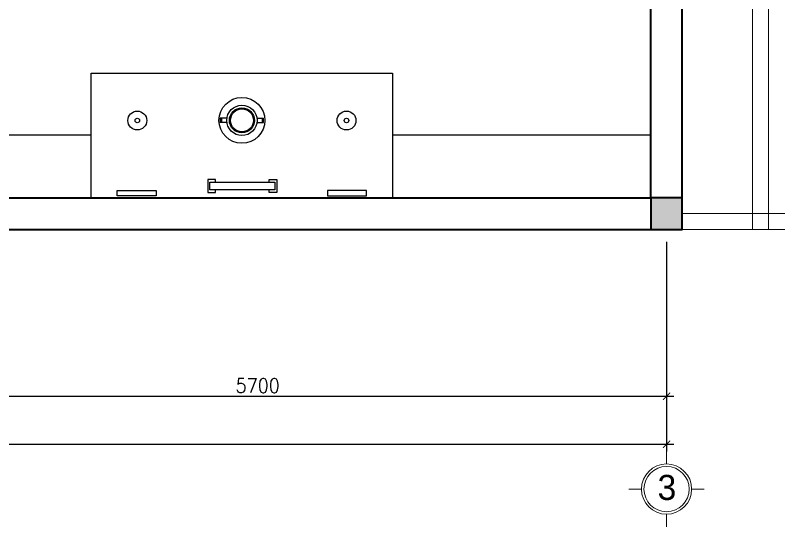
# Model space of a CAD drawing. Header units: millimetres. Extents: x -529782 to -142003, y -492574 to -273331.
# Drawn here: x -431252 to -425930, y -349310 to -345743 of the extents above; entities that cross this region are included whole.
import ezdxf
from ezdxf.enums import TextEntityAlignment as Align

# ---------------------------------------------------------------- set-up
doc = ezdxf.new("R2010")
doc.units = ezdxf.units.MM
doc.header["$LTSCALE"] = 500
doc.header["$MEASUREMENT"] = 0
doc.header["$PDMODE"] = 3
doc.linetypes.add('CENTER', pattern=[2, 1.25, -0.25, 0.25, -0.25])
doc.layers.get('0').update_dxf_attribs({"linetype": 'CONTINUOUS', "lineweight": 13})
doc.layers.get('Defpoints').update_dxf_attribs({"color": 255, "linetype": 'CONTINUOUS', "lineweight": 13})
for name, color, linetype, lineweight in [('1.cat 30', 30, 'CONTINUOUS', 35), ('1.cot', 2, 'CONTINUOUS', 35), ('2.thay 145', 145, 'CONTINUOUS', 18), ('3.manh 08', 8, 'CONTINUOUS', 9), ('4.dim 08', 8, 'CONTINUOUS', 13), ('7.tim 67', 67, 'CENTER', 9), ('9.text \xad white', 7, 'CONTINUOUS', 15), ('CA.dim 08', 251, 'CONTINUOUS', 13), ('cat', 4, 'CONTINUOUS', 35)]:
    doc.layers.add(name, color=color, linetype=linetype, lineweight=lineweight)
doc.layers.add('NTHT', color=5, linetype='CONTINUOUS')
doc.styles.add('CA.JSC1', font='')
doc.styles.get("Standard").update_dxf_attribs({"font": 'txt.shx', "width": 0.9})
doc.styles.get('CA.JSC1').set_extended_font_data('.VnAvantH')
doc.dimstyles.new('CA 50', dxfattribs={"dimscale": 0, "dimtxt": 100, "dimasz": 50, "dimexe": 50, "dimexo": 0, "dimgap": 25, "dimtad": 1, "dimdec": 0, "dimzin": 0, "dimdsep": 46, "dimtxsty": 'Standard', "dimblk": 'ARCHTICK', "dimcen": 0.09, "dimdle": 50, "dimclrd": 256, "dimclre": 256, "dimclrt": 7, "dimadec": 0, "dimazin": 0, "dimtfac": 1, "dimtdec": 0, "dimtix": 1, "dimtmove": 2, "dimatfit": 3, "dimldrblk": 'DOT', "dimfxl": 1, "dimtolj": 1, "dimtzin": 0, "dimarcsym": 0})

# ---------------------------------------------------------------- blocks, each defined once
blk = doc.blocks.new('_ArchTick')
at = {"color": 1, "linetype": 'ByBlock', "const_width": 0.150000081}
blk.add_lwpolyline([(-0.5000002699998731, -0.5000002699998731), (0.5000002699998731, 0.5000002699998731)], dxfattribs=at)
blk = doc.blocks.new('*D1884')
at = {"layer": '7.tim 67', "linetype": 'Continuous', "lineweight": -2, "transparency": 16777216}
for p, q in [((-432411.7468176652, -347324.1331595646), (-432411.7468176652, -348450.0097928229)), ((-426711.7468176652, -347324.1331595646), (-426711.7468176652, -348450.0097928229)), ((-432461.7468176652, -348400.0097928229), (-426661.7468176652, -348400.0097928229))]:
    blk.add_line(p, q, dxfattribs=at)
at = {"layer": 'Defpoints', "color": 0, "linetype": 'Continuous', "transparency": 16777216}
for p in [(-432411.7468176652, -347324.1331595646), (-426711.7468176652, -347324.1331595646), (-426711.7468176652, -348400.0097928229)]:
    blk.add_point(p, dxfattribs=at)
at = {"layer": '7.tim 67', "linetype": 'Continuous', "lineweight": -2, "transparency": 16777216, "xscale": 50, "yscale": 50, "zscale": 50, "rotation": 180}
blk.add_blockref('_ArchTick', (-432411.7468176652, -348400.0097928229), dxfattribs=at)
at = {"layer": '7.tim 67', "linetype": 'Continuous', "lineweight": -2, "transparency": 16777216, "xscale": 50, "yscale": 50, "zscale": 50}
blk.add_blockref('_ArchTick', (-426711.7468176652, -348400.0097928229), dxfattribs=at)
at = {"layer": '7.tim 67', "color": 7, "linetype": 'Continuous', "transparency": 16777216, "insert": (-429561.7468176652, -348325.0097928229), "char_height": 100, "attachment_point": 5}
blk.add_mtext('\\A1;5700', dxfattribs=at)
blk = doc.blocks.new('_DOT')
at = {"color": 1, "linetype": 'ByBlock'}
blk.add_line((-0.5, 0), (-1, 0), dxfattribs=at)
at = {"color": 1, "linetype": 'ByBlock', "const_width": 0.5}
blk.add_lwpolyline([(-0.25, 0, 1), (0.25, 0, 1)], format="xyb", close=True, dxfattribs=at)
blk = doc.blocks.new('*D1895')
at = {"layer": 'CA.dim 08', "lineweight": -2, "transparency": 16777216}
for p, q in [((-437611.7468176652, -347587.3880710235), (-437611.7468176652, -348784.6949756476)), ((-426711.7468176652, -347587.3880710235), (-426711.7468176652, -348784.6949756476)), ((-437661.7468176652, -348734.6949756476), (-426661.7468176652, -348734.6949756476))]:
    blk.add_line(p, q, dxfattribs=at)
at = {"layer": 'Defpoints', "color": 0, "transparency": 16777216}
for p in [(-437611.7468176652, -347587.3880710235), (-426711.7468176652, -347587.3880710235), (-426711.7468176652, -348734.6949756476)]:
    blk.add_point(p, dxfattribs=at)
at = {"layer": 'CA.dim 08', "lineweight": -2, "transparency": 16777216, "xscale": 50, "yscale": 50, "zscale": 50, "rotation": 180}
blk.add_blockref('_ArchTick', (-437611.7468176652, -348734.6949756476), dxfattribs=at)
at = {"layer": 'CA.dim 08', "lineweight": -2, "transparency": 16777216, "xscale": 50, "yscale": 50, "zscale": 50}
blk.add_blockref('_ArchTick', (-426711.7468176652, -348734.6949756476), dxfattribs=at)
at = {"layer": 'CA.dim 08', "color": 7, "transparency": 16777216, "insert": (-432661.7468176652, -348659.6949756476), "char_height": 100, "attachment_point": 5}
blk.add_mtext('\\A1;10900', dxfattribs=at)
blk = doc.blocks.new('A$C41BA5761')
at = {"layer": '2.thay 145'}
blk.add_lwpolyline([(839.9994073519047, 524.9998310285737, -3898660.642287513), (839.9994073521084, 525.0001542164828, 1.154242490888426e-06), (839.9994073524431, 524.9999926225864, 1.154242490888426e-06)], format="xyb", dxfattribs=at)
at = {"layer": '3.manh 08'}
for p, q in [((524.9994049160159, 1050.000159478077), (524.9994049160159, 875.0001713204256)), ((174.9994048396911, 525.0001523148676), (-0.000583361616008915, 525.0001523148676)), ((874.9994049923262, 525.0001523148676), (1049.999393193633, 525.0001523148676)), ((524.9994049160159, 0.0001831847475841641), (524.9994049160159, 175.000171342399))]:
    blk.add_line(p, q, dxfattribs=at)
blk.add_arc((524.9994049160159, 525.0001713313977), 349.9999999890093, 359.9999968883953, 359.9999381014106, dxfattribs=at)

msp = doc.modelspace()

# ---------------------------------------------------------------- hatches: boundary and pattern name
at = {"layer": '1.cot'}
msp.add_hatch(color=256, dxfattribs=at).paths.add_polyline_path([(-426601.7468176652, -347016.0464328588), (-426821.7468176652, -347016.0464328588), (-426821.7468176652, -347236.0464328588), (-426601.7468176652, -347236.0464328588)])

# ---------------------------------------------------------------- linework, layer by layer
msp.add_line((-430653.7468176652, -347016.0464328587), (-430721.7468176652, -347016.0464328587))
at = {"layer": '1.cat 30'}
for points in [[(-435556.7468176652, -337216.0464328588), (-436611.7468176651, -337216.0464328588), (-436611.7468176651, -337216.0464328588), (-437721.7468176652, -337216.0464328588), (-437721.7468176652, -347236.0464328588), (-426601.7468176652, -347236.0464328588), (-426601.7468176651, -341006.0464328589), (-426821.7468176651, -341006.0464328589)], [(-432521.7468176652, -347016.0464328588), (-426821.7468176652, -347016.0464328588), (-426821.7468176651, -341226.0464328589)]]:
    msp.add_lwpolyline(points, dxfattribs=at)
at = {"layer": '1.cot'}
msp.add_lwpolyline([(-426821.7468176652, -347236.0464328588), (-426601.7468176652, -347236.0464328588), (-426601.7468176652, -347016.0464328588), (-426821.7468176652, -347016.0464328588)], close=True, dxfattribs=at)
at = {"layer": '4.dim 08'}
for p, q in [((-426601.7468176652, -347236.0464328588), (-426601.7468176652, -343826.0464328589)), ((-426601.7468176652, -347126.046432859), (-420721.7468176652, -347126.0464328588)), ((-437721.7468176652, -347236.0464328588), (-420611.7468176652, -347236.0464328588))]:
    msp.add_line(p, q, dxfattribs=at)
at = {"layer": 'CA.dim 08'}
for p, q in [((-426001.7468176652, -341006.0464328589), (-426001.7468176652, -347236.0464328588)), ((-426111.7468176652, -341116.0464328589), (-426111.7468176652, -347236.0464328588))]:
    msp.add_line(p, q, dxfattribs=at)
at = {"layer": 'cat'}
msp.add_line((-430721.7468176652, -347016.0464328587), (-428621.7468176652, -347016.0464328588), dxfattribs=at)
at = {"layer": 'NTHT'}
for p, q in [((-429776.5574951103, -346461.2772020895), (-429822.4092602235, -346461.2772020895)), ((-429566.93614022, -346461.2772020895), (-429521.0843751068, -346461.2772020895)), ((-429776.5574951103, -346490.815663628), (-429822.4092602235, -346490.815663628)), ((-429566.93614022, -346490.815663628), (-429521.0843751068, -346490.815663628)), ((-432411.7468176652, -346576.0464328587), (-430721.7468176652, -346576.0464328588)), ((-428621.7468176652, -346576.0464328587), (-426821.7468176652, -346576.0464328588))]:
    msp.add_line(p, q, dxfattribs=at)
for points in [[(-430721.7468176652, -347016.0464328587), (-430721.7468176652, -346148.0464328587), (-428621.7468176652, -346148.0464328587), (-428621.7468176652, -347016.0464328587)], [(-429855.4700734795, -346907.5062375403), (-429855.4700734795, -346889.3425447545), (-429909.181881252, -346889.3425447545), (-429909.1818812521, -346979.9045026923), (-429855.4700734795, -346979.9045026923), (-429855.4700734795, -346960.8457141543)], [(-429482.4352184075, -346907.5062375403), (-429482.4352184075, -346889.3425447545), (-429428.7234106349, -346889.3425447545), (-429428.7234106349, -346979.9045026923), (-429482.4352184075, -346979.9045026923), (-429482.4352184075, -346960.8457141543)]]:
    msp.add_lwpolyline(points, dxfattribs=at)
for points in [[(-429442.0679615262, -346960.8457141543), (-429895.8373303608, -346960.8457141543), (-429895.8373303607, -346907.5062375403), (-429442.0679615262, -346907.5062375403)], [(-430268.591280023, -347002.7115833759), (-430540.8528760253, -347002.7115833759), (-430540.8528760253, -346966.1797011571), (-430268.591280023, -346966.1797011571)], [(-429074.9023553074, -347002.7115833759), (-428802.6407593051, -347002.7115833759), (-428802.6407593051, -346966.1797011571), (-429074.9023553074, -346966.1797011571)]]:
    msp.add_lwpolyline(points, close=True, dxfattribs=at)
for centre, radius in [((-429671.7468176652, -346476.0464328587), 160), ((-430401.0773278819, -346477.182502632), 65.85810775385471), ((-429671.7468176652, -346476.0464328587), 105.8461538461539), ((-429671.7468176652, -346476.0464328587), 87.38461538461539), ((-429671.7468176652, -346476.0464328587), 80), ((-428942.4163074485, -346477.182502632), 65.85810775385471), ((-430401.0773278819, -346477.182502632), 15.85810775385471), ((-428942.4163074485, -346477.182502632), 15.85810775385471)]:
    msp.add_circle(centre, radius, dxfattribs=at)
for radius, start, end in [(151.3846153846154, 174.4012621851633, 185.5987378148367), (142.7692307692308, 174.0622275506285, 185.9377724493714), (142.7692307692308, 354.0622275506286, 5.937772449371447), (151.3846153846154, 354.4012621851633, 5.598737814836695)]:
    msp.add_arc((-429671.7468176652, -346476.0464328587), radius, start, end, dxfattribs=at)

# ---------------------------------------------------------------- block references
at = {"layer": '2.thay 145', "xscale": 0.5, "yscale": 0.5, "zscale": 0.5}
msp.add_blockref('A$C41BA5761', (-426974.2465201232, -349309.6950553866), dxfattribs=at)

# ---------------------------------------------------------------- texts
at = {"layer": '9.text \xad white', "style": 'CA.JSC1'}
msp.add_text('3', height=174.9999882000658, dxfattribs=at).set_placement((-426708.9965011426, -349035.4450335067), align=Align.MIDDLE)

# ---------------------------------------------------------------- dimensions: what is measured, and where the dimension line sits
at = {"layer": '7.tim 67', "color": 9, "linetype": 'Continuous'}
dim = msp.add_linear_dim(base=(-426711.7468176652, -348400.0097928229), p1=(-432411.7468176652, -347324.1331595646), p2=(-426711.7468176652, -347324.1331595646), dimstyle='CA 50', override={"dimscale": 1}, dxfattribs=at)
dim.commit()
dim.dimension.update_dxf_attribs({"geometry": '*D1884', "text_midpoint": (-429561.7468176652, -348325.0097928229)})
at = {"layer": 'CA.dim 08'}
dim = msp.add_linear_dim(base=(-426711.7468176652, -348734.6949756476), p1=(-437611.7468176652, -347587.3880710235), p2=(-426711.7468176652, -347587.3880710235), dimstyle='CA 50', override={"dimscale": 1, "dimfxl": 0}, dxfattribs=at)
dim.commit()
dim.dimension.update_dxf_attribs({"geometry": '*D1895', "text_midpoint": (-432661.7468176652, -348659.6949756476), "dimtype": 160})

doc.saveas('drawing.dxf')
